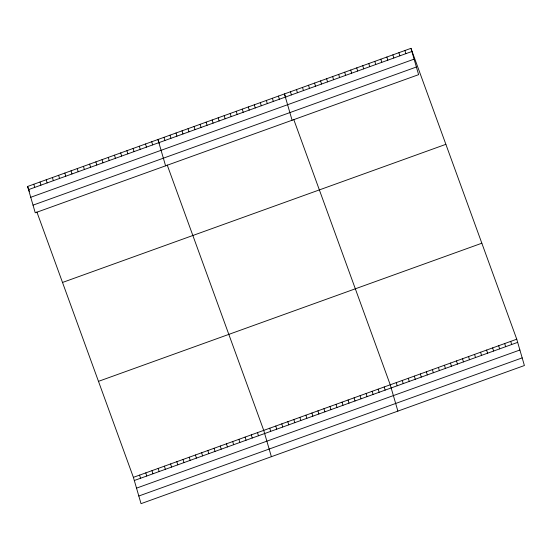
<?xml version="1.0" encoding="UTF-8"?>
<svg xmlns="http://www.w3.org/2000/svg" width="552" height="552" viewBox="0 0 552 552"><rect width="100%" height="100%" fill="white"/><g stroke="black" fill="none" stroke-linecap="round" stroke-linejoin="round"><path stroke-width="0.83" d="M410.964 48.341L418.609 74.658L35.245 212.796L27.6 186.472L410.964 48.341L516.755 339.204L524.4 365.527L141.036 503.659L133.391 477.342L36.874 211.968M28.518 189.633L411.882 51.495M30.739 197.278L414.103 59.14M33.023 205.151L416.387 67.013M62.514 282.458L445.871 144.327M98.477 381.356L481.841 243.218M133.391 477.342L516.755 339.204M134.308 480.502L517.673 342.364M136.53 488.14L519.894 350.009M138.814 496.02L522.178 357.882M285.819 97.676L284.452 93.923L292.098 120.239M293.726 119.418L390.243 384.792L397.888 411.109M159.307 143.258L157.941 139.511L165.586 165.828M167.215 165.007L263.732 430.374L271.377 456.697M27.6 186.472L29.511 191.723M510.731 341.377L511.649 344.538M504.707 343.551L505.625 346.704M498.684 345.718L499.601 348.878M492.66 347.891L493.571 351.044M404.94 50.508L405.858 53.668M486.629 350.058L487.547 353.218M398.917 52.681L399.834 55.835M480.606 352.231L481.523 355.391M392.893 54.855L393.811 58.008M474.582 354.405L475.5 357.558M386.869 57.022L387.787 60.182M468.558 356.571L469.476 359.731M380.846 59.195L381.756 62.348M462.535 358.745L463.452 361.898M374.815 61.362L375.733 64.522M456.511 360.911L457.429 364.072M368.791 63.535L369.709 66.689M450.487 363.085L451.405 366.245M362.767 65.709L363.685 68.862M444.463 365.258L445.381 368.412M356.744 67.875L357.661 71.035M438.44 367.425L439.357 370.585M350.72 70.049L351.638 73.202M432.416 369.598L433.334 372.752M344.696 72.215L345.614 75.376M426.392 371.765L427.31 374.925M338.673 74.389L339.59 77.542M420.369 373.939L421.279 377.092M332.649 76.555L333.567 79.716M414.338 376.112L415.256 379.265M326.625 78.729L327.543 81.889M408.314 378.279L409.232 381.439M320.602 80.902L321.519 84.056M402.291 380.452L403.208 383.606M314.578 83.069L315.489 86.229M396.267 382.619L397.185 385.779M308.547 85.243L309.465 88.396M302.524 87.409L303.441 90.569M384.22 386.966L385.137 390.119M296.5 89.583L297.418 92.743M378.196 389.132L379.114 392.293M290.476 91.756L291.394 94.909M372.172 391.306L373.09 394.459M366.148 393.472L367.066 396.633M278.429 96.096L279.346 99.25M360.125 395.646L361.042 398.799M272.405 98.263L273.323 101.423M354.101 397.813L355.019 400.973M266.381 100.436L267.299 103.597M348.077 399.986L348.988 403.146M260.358 102.61L261.275 105.763M342.047 402.16L342.964 405.313M254.334 104.776L255.252 107.937M336.023 404.326L336.941 407.486M248.31 106.95L249.228 110.103M329.999 406.5L330.917 409.653M242.287 109.117L243.197 112.277M323.976 408.666L324.893 411.827M236.256 111.29L237.174 114.443M317.952 410.84L318.87 414M230.232 113.464L231.15 116.617M311.928 413.013L312.846 416.167M224.209 115.63L225.126 118.79M305.905 415.18L306.822 418.34M218.185 117.804L219.103 120.957M299.881 417.353L300.799 420.507M212.161 119.97L213.079 123.13M293.857 419.52L294.775 422.68M206.137 122.144L207.055 125.297M287.833 421.693L288.751 424.854M200.114 124.317L201.031 127.471M281.81 423.867L282.721 427.02M194.09 126.484L195.008 129.644M275.779 426.034L276.697 429.194M188.066 128.657L188.984 131.811M269.755 428.207L270.673 431.36M182.043 130.824L182.96 133.984M176.019 132.998L176.937 136.151M257.529 432.616L258.446 435.769M169.995 135.171L170.906 138.324M251.319 434.852L252.236 438.005M163.965 137.338L164.882 140.498M245.116 437.087L246.033 440.241M238.906 439.323L239.823 442.476M151.738 141.747L152.656 144.9M232.702 441.559L233.62 444.719M145.528 143.982L146.446 147.136M226.492 443.794L227.41 446.954M139.325 146.218L140.242 149.378M220.289 446.03L221.2 449.19M133.115 148.453L134.032 151.614M214.079 448.265L214.997 451.426M126.912 150.689L127.829 153.849M207.869 450.508L208.787 453.661M120.702 152.925L121.619 156.085M201.666 452.743L202.584 455.897M114.499 155.167L115.409 158.32M195.456 454.979L196.374 458.132M108.289 157.403L109.206 160.556M189.253 457.215L190.171 460.368M102.079 159.638L102.996 162.792M183.043 459.45L183.961 462.611M95.875 161.874L96.793 165.027M176.84 461.686L177.758 464.846M89.665 164.11L90.583 167.27M170.63 463.921L171.548 467.082M83.462 166.345L84.38 169.505M164.427 466.157L165.345 469.317M77.252 168.581L78.17 171.741M158.217 468.4L159.135 471.553M71.049 170.816L71.967 173.977M152.014 470.635L152.925 473.788M64.839 173.059L65.757 176.212M145.804 472.871L146.722 476.024M58.636 175.294L59.554 178.448M139.594 475.106L140.512 478.26M52.426 177.53L53.344 180.683M46.223 179.766L47.141 182.919M40.013 182.001L40.931 185.161M33.81 184.237L34.721 187.397"/></g></svg>
